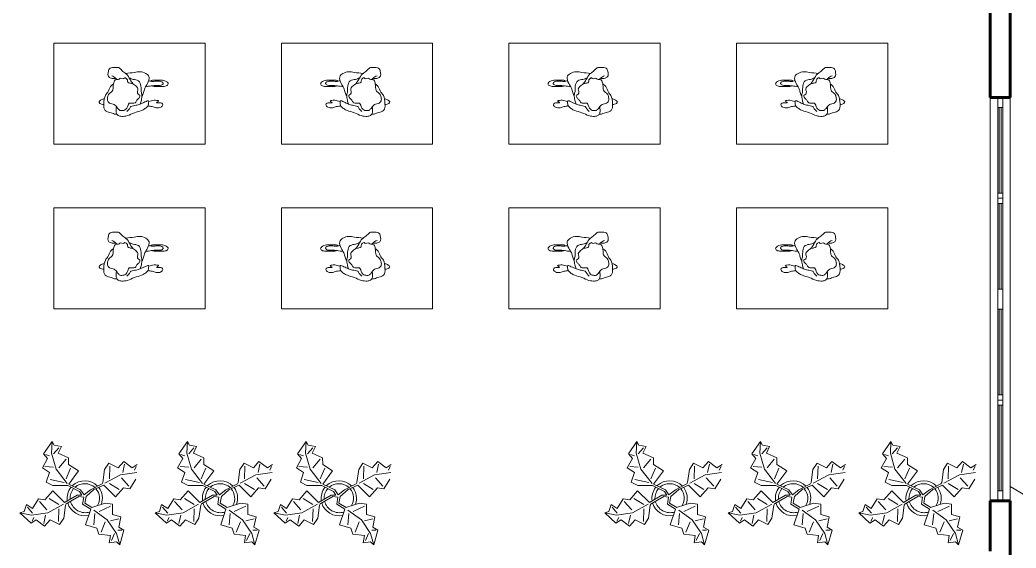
# Model space of a CAD drawing. Header units: millimetres. Extents: x 72 to 2826, y -203 to 794.
# Drawn here: x 1780.25 to 1790.13, y 368.11 to 373.35 of the extents above; entities that cross this region are included whole.
import ezdxf

# ---------------------------------------------------------------- set-up
doc = ezdxf.new("R2010")
doc.units = ezdxf.units.MM
for name, color, linetype, lineweight in [('01_Fina', 250, 'Continuous', 15), ('envolvente', 164, 'Continuous', 60), ('mobiliario', 252, 'Continuous', 9), ('ventanas', 132, 'Continuous', 9)]:
    doc.layers.add(name, color=color, linetype=linetype, lineweight=lineweight)

# ---------------------------------------------------------------- blocks, each defined once
blk = doc.blocks.new('pa37-13')
at = {"layer": 'mobiliario'}
for points, knots in [([(4.9794, 1.707), (4.982, 1.7201), (4.9836, 1.7465), (4.964, 1.7912), (4.9188, 1.7844), (4.873, 1.7723), (4.8725, 1.7144), (4.8692, 1.6817), (4.8941, 1.656), (4.9271, 1.6178), (4.9458, 1.5892), (5.0084, 1.5607), (5.0269, 1.543), (5.0368, 1.5342)], [0, 0, 0, 0, 0.349202, 0.696224, 1.350979, 1.714234, 2.107338, 2.417905, 2.736517, 3.12471, 3.451304, 3.895838, 4.242796, 4.242796, 4.242796, 4.242796]), ([(4.9869, 1.6762), (4.9836, 1.6687), (4.9704, 1.6617), (4.9934, 1.6324), (4.9656, 1.6215), (4.9935, 1.5859), (5.0219, 1.5969), (5.0292, 1.5666), (5.0306, 1.5367), (5.0613, 1.5028), (5.0823, 1.4831), (5.1105, 1.4968), (5.1409, 1.4921), (5.1422, 1.4612), (5.1793, 1.4763), (5.1909, 1.5016), (5.2328, 1.51), (5.2208, 1.5675), (5.2322, 1.5851), (5.2963, 1.5996), (5.3004, 1.6476), (5.3003, 1.6679), (5.2771, 1.6921), (5.2581, 1.7002), (5.2305, 1.7335), (5.2353, 1.7622), (5.2056, 1.7947), (5.1665, 1.7906), (5.1333, 1.7812), (5.1067, 1.7361), (5.0706, 1.7349), (5.0396, 1.7335), (5.0138, 1.7253), (4.9902, 1.7204), (4.9918, 1.6871), (4.9869, 1.6762)], [0, 0, 0, 0, 0.241116, 0.521482, 0.754489, 1.069744, 1.338336, 1.606056, 1.913506, 2.281657, 2.559779, 2.854245, 3.135448, 3.38544, 3.681901, 3.975933, 4.292738, 4.677937, 4.91712, 5.337514, 5.692675, 5.939913, 6.241522, 6.501296, 6.845258, 7.135575, 7.472524, 7.809681, 8.128446, 8.432932, 8.754393, 9.115075, 9.403489, 9.644436, 9.996505, 9.996505, 9.996505, 9.996505]), ([(5.0356, 1.7314), (5.0424, 1.7425), (5.0566, 1.7661), (5.1203, 1.7827), (5.1465, 1.8184), (5.2316, 1.831), (5.3069, 1.8259), (5.3167, 1.767), (5.3237, 1.7446), (5.3363, 1.7206), (5.3357, 1.7047), (5.3345, 1.697)], [0, 0, 0, 0, 0.343103, 0.772029, 1.130082, 1.634366, 2.08811, 2.475676, 2.749531, 3.027115, 3.292544, 3.292544, 3.292544, 3.292544]), ([(5.1823, 1.8221), (5.1846, 1.8326), (5.1926, 1.8505), (5.2086, 1.8807), (5.2328, 1.8678), (5.2405, 1.8412), (5.2388, 1.8282)], [0, 0, 0, 0, 0.311435, 0.603772, 0.845775, 1.191571, 1.191571, 1.191571, 1.191571]), ([(4.9916, 1.6988), (4.9863, 1.7018), (4.9751, 1.7077), (4.9584, 1.7344), (4.9551, 1.7491)], [0, 0, 0, 0, 0.2356658, 0.605131, 0.605131, 0.605131, 0.605131]), ([(5.2575, 1.5575), (5.255, 1.5404), (5.248, 1.5066), (5.2352, 1.4654), (5.2169, 1.4225), (5.1937, 1.3796), (5.2182, 1.3824), (5.2377, 1.3833), (5.2569, 1.389), (5.2823, 1.4202), (5.3021, 1.4543), (5.3193, 1.5263), (5.353, 1.5905), (5.3598, 1.6482), (5.3508, 1.6863), (5.3256, 1.7046), (5.2909, 1.7054), (5.2705, 1.7035), (5.2603, 1.7014)], [0, 0, 0, 0, 0.395239, 0.754812, 1.149773, 1.483414, 1.695274, 1.946837, 2.185797, 2.52426, 2.873711, 3.34345, 3.818963, 4.23353, 4.565589, 4.856651, 5.175628, 5.482747, 5.482747, 5.482747, 5.482747]), ([(5.157, 1.4487), (5.1453, 1.4428), (5.1219, 1.4318), (5.0772, 1.424), (5.0287, 1.3887), (4.9644, 1.3676), (4.9272, 1.4083), (4.9099, 1.4706), (4.9228, 1.5248), (4.9273, 1.5829), (4.9304, 1.612)], [0, 0, 0, 0, 0.344741, 0.707366, 1.044295, 1.487591, 1.883175, 2.300061, 2.714098, 3.229076, 3.229076, 3.229076, 3.229076]), ([(5.2575, 1.5575), (5.2655, 1.5621), (5.2812, 1.5723), (5.2999, 1.5888), (5.3085, 1.5979)], [0, 0, 0, 0, 0.2908614, 0.6267383, 0.6267383, 0.6267383, 0.6267383]), ([(4.9756, 1.5759), (4.9805, 1.5624), (4.9926, 1.5366), (4.9966, 1.4762), (5.0563, 1.4542), (5.1104, 1.4594), (5.1452, 1.4451), (5.1964, 1.4535), (5.2219, 1.4611), (5.2346, 1.4661)], [0, 0, 0, 0, 0.362144, 0.767195, 1.179649, 1.58368, 1.916373, 2.304043, 2.65596, 2.65596, 2.65596, 2.65596]), ([(5.0035, 1.382), (5.0071, 1.3701), (5.013, 1.3462), (5.0062, 1.3003), (5.0079, 1.2752), (5.0136, 1.2517), (5.0294, 1.2294), (5.056, 1.2603), (5.047, 1.3023), (5.0545, 1.3528), (5.0601, 1.393), (5.0642, 1.4132)], [0, 0, 0, 0, 0.335906, 0.706515, 0.983383, 1.256586, 1.498482, 1.794106, 2.152516, 2.546171, 2.97841, 2.97841, 2.97841, 2.97841]), ([(5.208, 1.3816), (5.2061, 1.3722), (5.2028, 1.3515), (5.1931, 1.3337), (5.2009, 1.2668), (5.2156, 1.2992), (5.2265, 1.3074), (5.2203, 1.2764), (5.223, 1.2522), (5.2441, 1.2359), (5.2719, 1.2605), (5.2756, 1.3101), (5.2577, 1.3463), (5.2545, 1.3756), (5.2534, 1.3899)], [0, 0, 0, 0, 0.295114, 0.573125, 0.935293, 1.189867, 1.347418, 1.632911, 1.911769, 2.156627, 2.457103, 2.836962, 3.187197, 3.548107, 3.548107, 3.548107, 3.548107]), ([(5.0093, 1.3574), (5.0059, 1.3567), (4.9967, 1.3544), (4.9986, 1.33), (4.9987, 1.2778), (4.995, 1.2366), (5.0231, 1.1794), (5.0572, 1.1981), (5.061, 1.2414), (5.0596, 1.2865), (5.061, 1.3284), (5.0571, 1.3475), (5.055, 1.3567)], [0, 0, 0, 0, 0.175077, 0.42664, 0.825774, 1.197946, 1.59412, 1.870484, 2.22438, 2.602868, 2.956047, 3.249781, 3.249781, 3.249781, 3.249781])]:
    blk.add_open_spline(points, degree=3, knots=knots, dxfattribs=at)

msp = doc.modelspace()

# ---------------------------------------------------------------- linework, layer by layer
at = {"layer": '01_Fina', "color": 252, "linetype": 'Continuous', "lineweight": 9, "true_color": 0x939598}
msp.add_lwpolyline([(1790.0739, 368.7236), (1790.7763, 368.3098), (1793.6963, 368.3898), (1796.5863, 369.0898), (1801.1561, 371.6167)], dxfattribs=at)
at = {"layer": 'envolvente'}
for p, q in [((1789.8739, 372.5801), (1789.8739, 373.5801)), ((1790.0739, 372.5801), (1790.0739, 373.5801)), ((1789.8739, 372.5801), (1790.0739, 372.5801)), ((1789.8739, 368.0801), (1789.8739, 368.5801)), ((1789.8739, 368.5801), (1790.0739, 368.5801)), ((1790.0739, 367.5801), (1790.0739, 368.5801))]:
    msp.add_line(p, q, dxfattribs=at)
at = {"layer": 'envolvente', "lineweight": 9}
for p, q in [((1789.8739, 368.5801), (1789.8739, 372.5801)), ((1790.0739, 372.5801), (1790.0739, 368.5801))]:
    msp.add_line(p, q, dxfattribs=at)
at = {"layer": 'mobiliario'}
for p, q in [((1780.4818, 369.0456), (1780.5664, 369.1699)), ((1780.5664, 369.1699), (1780.5602, 369.0523)), ((1780.5664, 369.1699), (1780.5861, 369.1308)), ((1780.5798, 369.0458), (1780.6319, 369.1048)), ((1780.5861, 369.1308), (1780.6579, 369.1179)), ((1780.6579, 369.1179), (1780.6255, 369.0525)), ((1781.8239, 369.0456), (1781.9084, 369.1699)), ((1781.9084, 369.1699), (1781.9022, 369.0523)), ((1781.9084, 369.1699), (1781.9281, 369.1308)), ((1781.9218, 369.0458), (1781.9739, 369.1048)), ((1781.9281, 369.1308), (1782, 369.1179)), ((1782, 369.1179), (1781.9675, 369.0525)), ((1783.0025, 369.0456), (1783.0871, 369.1699)), ((1783.0871, 369.1699), (1783.0809, 369.0523)), ((1783.0871, 369.1699), (1783.1068, 369.1308)), ((1783.1005, 369.0458), (1783.1526, 369.1048)), ((1783.1068, 369.1308), (1783.1786, 369.1179)), ((1783.1786, 369.1179), (1783.1462, 369.0525)), ((1786.2847, 369.0456), (1786.3693, 369.1699)), ((1786.3693, 369.1699), (1786.3631, 369.0523)), ((1786.3693, 369.1699), (1786.389, 369.1308)), ((1786.3827, 369.0458), (1786.4348, 369.1048)), ((1786.389, 369.1308), (1786.4608, 369.1179)), ((1786.4608, 369.1179), (1786.4284, 369.0525)), ((1787.5101, 369.0456), (1787.5946, 369.1699)), ((1787.5946, 369.1699), (1787.5884, 369.0523)), ((1787.5946, 369.1699), (1787.6143, 369.1308)), ((1787.608, 369.0458), (1787.6601, 369.1048)), ((1787.6143, 369.1308), (1787.6862, 369.1179)), ((1787.6862, 369.1179), (1787.6537, 369.0525)), ((1788.8054, 369.0456), (1788.89, 369.1699)), ((1788.89, 369.1699), (1788.8838, 369.0523)), ((1788.89, 369.1699), (1788.9097, 369.1308)), ((1788.9034, 369.0458), (1788.9555, 369.1048)), ((1788.9097, 369.1308), (1788.9815, 369.1179)), ((1788.9815, 369.1179), (1788.9491, 369.0525)), ((1780.4692, 368.9084), (1780.5211, 369)), ((1780.5211, 369), (1780.4818, 369.0456)), ((1780.5014, 369.0391), (1780.5407, 369.0262)), ((1780.5602, 369.0523), (1780.6063, 368.8957)), ((1780.6255, 369.0525), (1780.7301, 369.0071)), ((1780.704, 368.994), (1780.6324, 368.9089)), ((1780.7301, 369.0071), (1780.7303, 368.9418)), ((1781.8112, 368.9084), (1781.8632, 369)), ((1781.8632, 369), (1781.8239, 369.0456)), ((1781.8435, 369.0391), (1781.8827, 369.0262)), ((1781.9022, 369.0523), (1781.9484, 368.8957)), ((1781.9675, 369.0525), (1782.0721, 369.0071)), ((1782.046, 368.994), (1781.9744, 368.9089)), ((1782.0721, 369.0071), (1782.0723, 368.9418)), ((1782.9899, 368.9084), (1783.0418, 369)), ((1783.0418, 369), (1783.0025, 369.0456)), ((1783.0221, 369.0391), (1783.0614, 369.0262)), ((1783.0809, 369.0523), (1783.127, 368.8957)), ((1783.1462, 369.0525), (1783.2508, 369.0071)), ((1783.2247, 368.994), (1783.1531, 368.9089)), ((1783.2508, 369.0071), (1783.251, 368.9418)), ((1786.2721, 368.9084), (1786.324, 369)), ((1786.324, 369), (1786.2847, 369.0456)), ((1786.3043, 369.0391), (1786.3436, 369.0262)), ((1786.3631, 369.0523), (1786.4092, 368.8957)), ((1786.4284, 369.0525), (1786.533, 369.0071)), ((1786.5069, 368.994), (1786.4353, 368.9089)), ((1786.533, 369.0071), (1786.5332, 368.9418)), ((1787.4974, 368.9084), (1787.5494, 369)), ((1787.5494, 369), (1787.5101, 369.0456)), ((1787.5297, 369.0391), (1787.5689, 369.0262)), ((1787.5884, 369.0523), (1787.6346, 368.8957)), ((1787.6537, 369.0525), (1787.7583, 369.0071)), ((1787.7322, 368.994), (1787.6607, 368.9089)), ((1787.7583, 369.0071), (1787.7585, 368.9418)), ((1788.7928, 368.9084), (1788.8448, 369)), ((1788.8448, 369), (1788.8054, 369.0456)), ((1788.8251, 369.0391), (1788.8643, 369.0262)), ((1788.8838, 369.0523), (1788.9299, 368.8957)), ((1788.9491, 369.0525), (1789.0537, 369.0071)), ((1789.0276, 368.994), (1788.956, 368.9089)), ((1789.0537, 369.0071), (1789.0539, 368.9418)), ((1780.5411, 368.8629), (1780.4692, 368.9084)), ((1780.4952, 368.9215), (1780.5801, 368.9153)), ((1780.6063, 368.8957), (1780.7168, 368.751)), ((1780.7045, 368.7981), (1780.75, 368.9027)), ((1780.7303, 368.9418), (1780.8284, 368.8768)), ((1781.0874, 368.8921), (1781.0696, 368.7627)), ((1781.0874, 368.8921), (1781.1286, 368.9523)), ((1781.1286, 368.9523), (1781.2212, 368.9066)), ((1781.138, 368.9246), (1781.134, 368.7999)), ((1781.2212, 368.9066), (1781.2763, 368.9715)), ((1781.2857, 368.9438), (1781.2676, 368.8606)), ((1781.2763, 368.9715), (1781.3597, 368.9073)), ((1781.3597, 368.9073), (1781.4104, 368.9399)), ((1781.4012, 368.9213), (1781.3829, 368.8843)), ((1781.8832, 368.8629), (1781.8112, 368.9084)), ((1781.8373, 368.9215), (1781.9222, 368.9153)), ((1781.9484, 368.8957), (1782.0589, 368.751)), ((1782.0466, 368.7981), (1782.092, 368.9027)), ((1782.0723, 368.9418), (1782.1704, 368.8768)), ((1782.4294, 368.8921), (1782.4116, 368.7627)), ((1782.4294, 368.8921), (1782.4707, 368.9523)), ((1782.4707, 368.9523), (1782.5633, 368.9066)), ((1782.4801, 368.9246), (1782.4761, 368.7999)), ((1782.5633, 368.9066), (1782.6183, 368.9715)), ((1782.6277, 368.9438), (1782.6097, 368.8606)), ((1782.6183, 368.9715), (1782.7018, 368.9073)), ((1782.7018, 368.9073), (1782.7524, 368.9399)), ((1782.7433, 368.9213), (1782.725, 368.8843)), ((1783.0618, 368.8629), (1782.9899, 368.9084)), ((1783.0159, 368.9215), (1783.1008, 368.9153)), ((1783.127, 368.8957), (1783.2375, 368.751)), ((1783.2252, 368.7981), (1783.2707, 368.9027)), ((1783.251, 368.9418), (1783.3491, 368.8768)), ((1783.6081, 368.8921), (1783.5903, 368.7627)), ((1783.6081, 368.8921), (1783.6493, 368.9523)), ((1783.6493, 368.9523), (1783.7419, 368.9066)), ((1783.6587, 368.9246), (1783.6547, 368.7999)), ((1783.7419, 368.9066), (1783.797, 368.9715)), ((1783.8064, 368.9438), (1783.7883, 368.8606)), ((1783.797, 368.9715), (1783.8804, 368.9073)), ((1783.8804, 368.9073), (1783.9311, 368.9399)), ((1783.9219, 368.9213), (1783.9036, 368.8843)), ((1786.344, 368.8629), (1786.2721, 368.9084)), ((1786.2981, 368.9215), (1786.383, 368.9153)), ((1786.4092, 368.8957), (1786.5197, 368.751)), ((1786.5074, 368.7981), (1786.5529, 368.9027)), ((1786.5332, 368.9418), (1786.6313, 368.8768)), ((1786.8903, 368.8921), (1786.8725, 368.7627)), ((1786.8903, 368.8921), (1786.9315, 368.9523)), ((1786.9315, 368.9523), (1787.0241, 368.9066)), ((1786.9409, 368.9246), (1786.9369, 368.7999)), ((1787.0241, 368.9066), (1787.0792, 368.9715)), ((1787.0886, 368.9438), (1787.0705, 368.8606)), ((1787.0792, 368.9715), (1787.1626, 368.9073)), ((1787.1626, 368.9073), (1787.2133, 368.9399)), ((1787.2041, 368.9213), (1787.1858, 368.8843)), ((1787.5694, 368.8629), (1787.4974, 368.9084)), ((1787.5235, 368.9215), (1787.6084, 368.9153)), ((1787.6346, 368.8957), (1787.7451, 368.751)), ((1787.7328, 368.7981), (1787.7782, 368.9027)), ((1787.7585, 368.9418), (1787.8566, 368.8768)), ((1788.1156, 368.8921), (1788.0978, 368.7627)), ((1788.1156, 368.8921), (1788.1569, 368.9523)), ((1788.1569, 368.9523), (1788.2495, 368.9066)), ((1788.1663, 368.9246), (1788.1623, 368.7999)), ((1788.2495, 368.9066), (1788.3045, 368.9715)), ((1788.3139, 368.9438), (1788.2959, 368.8606)), ((1788.3045, 368.9715), (1788.388, 368.9073)), ((1788.388, 368.9073), (1788.4386, 368.9399)), ((1788.4295, 368.9213), (1788.4112, 368.8843)), ((1788.8647, 368.8629), (1788.7928, 368.9084)), ((1788.8189, 368.9215), (1788.9038, 368.9153)), ((1788.9299, 368.8957), (1789.0404, 368.751)), ((1789.0281, 368.7981), (1789.0736, 368.9027)), ((1789.0539, 368.9418), (1789.152, 368.8768)), ((1789.411, 368.8921), (1789.3932, 368.7627)), ((1789.411, 368.8921), (1789.4522, 368.9523)), ((1789.4522, 368.9523), (1789.5448, 368.9066)), ((1789.4616, 368.9246), (1789.4576, 368.7999)), ((1789.5448, 368.9066), (1789.5999, 368.9715)), ((1789.6093, 368.9438), (1789.5912, 368.8606)), ((1789.5999, 368.9715), (1789.6833, 368.9073)), ((1789.6833, 368.9073), (1789.734, 368.9399)), ((1789.7248, 368.9213), (1789.7065, 368.8843)), ((1780.5087, 368.7649), (1780.5411, 368.8629)), ((1780.8284, 368.8768), (1780.7308, 368.7459)), ((1781.2446, 368.8374), (1781.0909, 368.7546)), ((1781.4061, 368.8613), (1781.2446, 368.8374)), ((1781.3283, 368.727), (1781.254, 368.8098)), ((1781.3972, 368.7967), (1781.3377, 368.6994)), ((1781.8508, 368.7649), (1781.8832, 368.8629)), ((1782.1704, 368.8768), (1782.0728, 368.7459)), ((1782.5867, 368.8374), (1782.4329, 368.7546)), ((1782.7482, 368.8613), (1782.5867, 368.8374)), ((1782.6704, 368.727), (1782.5961, 368.8098)), ((1782.7393, 368.7967), (1782.6797, 368.6994)), ((1783.0294, 368.7649), (1783.0618, 368.8629)), ((1783.3491, 368.8768), (1783.2515, 368.7459)), ((1783.7654, 368.8374), (1783.6116, 368.7546)), ((1783.9268, 368.8613), (1783.7654, 368.8374)), ((1783.849, 368.727), (1783.7747, 368.8098)), ((1783.9179, 368.7967), (1783.8584, 368.6994)), ((1786.3116, 368.7649), (1786.344, 368.8629)), ((1786.6313, 368.8768), (1786.5337, 368.7459)), ((1787.0476, 368.8374), (1786.8938, 368.7546)), ((1787.209, 368.8613), (1787.0476, 368.8374)), ((1787.1312, 368.727), (1787.0569, 368.8098)), ((1787.2001, 368.7967), (1787.1406, 368.6994)), ((1787.537, 368.7649), (1787.5694, 368.8629)), ((1787.8566, 368.8768), (1787.759, 368.7459)), ((1788.2729, 368.8374), (1788.1191, 368.7546)), ((1788.4344, 368.8613), (1788.2729, 368.8374)), ((1788.3566, 368.727), (1788.2823, 368.8098)), ((1788.4255, 368.7967), (1788.3659, 368.6994)), ((1788.8323, 368.7649), (1788.8647, 368.8629)), ((1789.152, 368.8768), (1789.0544, 368.7459)), ((1789.5683, 368.8374), (1789.4145, 368.7546)), ((1789.7297, 368.8613), (1789.5683, 368.8374)), ((1789.6519, 368.727), (1789.5776, 368.8098)), ((1789.7208, 368.7967), (1789.6613, 368.6994)), ((1780.5741, 368.7324), (1780.5087, 368.7649)), ((1780.686, 368.7632), (1780.5464, 368.7916)), ((1780.5741, 368.7324), (1780.7207, 368.7325)), ((1780.8388, 368.6734), (1780.7207, 368.7325)), ((1780.8494, 368.6892), (1780.7308, 368.7459)), ((1781.0625, 368.7475), (1780.9474, 368.6897)), ((1780.9816, 368.6924), (1781.0789, 368.735)), ((1781.0696, 368.7627), (1781.0625, 368.7475)), ((1781.195, 368.6202), (1781.0789, 368.735)), ((1781.1343, 368.7538), (1781.2315, 368.6942)), ((1781.273, 368.7083), (1781.195, 368.6202)), ((1781.3377, 368.6994), (1781.273, 368.7083)), ((1781.9162, 368.7324), (1781.8508, 368.7649)), ((1782.028, 368.7632), (1781.8885, 368.7916)), ((1781.9162, 368.7324), (1782.0627, 368.7325)), ((1782.1809, 368.6734), (1782.0627, 368.7325)), ((1782.1915, 368.6892), (1782.0728, 368.7459)), ((1782.4046, 368.7475), (1782.2895, 368.6897)), ((1782.3236, 368.6924), (1782.421, 368.735)), ((1782.4116, 368.7627), (1782.4046, 368.7475)), ((1782.537, 368.6202), (1782.421, 368.735)), ((1782.4763, 368.7538), (1782.5736, 368.6942)), ((1782.615, 368.7083), (1782.537, 368.6202)), ((1782.6797, 368.6994), (1782.615, 368.7083)), ((1783.0948, 368.7324), (1783.0294, 368.7649)), ((1783.2067, 368.7632), (1783.0671, 368.7916)), ((1783.0948, 368.7324), (1783.2414, 368.7325)), ((1783.3595, 368.6734), (1783.2414, 368.7325)), ((1783.3701, 368.6892), (1783.2515, 368.7459)), ((1783.5832, 368.7475), (1783.4681, 368.6897)), ((1783.5023, 368.6924), (1783.5996, 368.735)), ((1783.5903, 368.7627), (1783.5832, 368.7475)), ((1783.7157, 368.6202), (1783.5996, 368.735)), ((1783.655, 368.7538), (1783.7522, 368.6942)), ((1783.7937, 368.7083), (1783.7157, 368.6202)), ((1783.8584, 368.6994), (1783.7937, 368.7083)), ((1786.377, 368.7324), (1786.3116, 368.7649)), ((1786.4889, 368.7632), (1786.3493, 368.7916)), ((1786.377, 368.7324), (1786.5236, 368.7325)), ((1786.6417, 368.6734), (1786.5236, 368.7325)), ((1786.6523, 368.6892), (1786.5337, 368.7459)), ((1786.8654, 368.7475), (1786.7503, 368.6897)), ((1786.7845, 368.6924), (1786.8818, 368.735)), ((1786.8725, 368.7627), (1786.8654, 368.7475)), ((1786.9979, 368.6202), (1786.8818, 368.735)), ((1786.9372, 368.7538), (1787.0344, 368.6942)), ((1787.0759, 368.7083), (1786.9979, 368.6202)), ((1787.1406, 368.6994), (1787.0759, 368.7083)), ((1787.6024, 368.7324), (1787.537, 368.7649)), ((1787.7142, 368.7632), (1787.5747, 368.7916)), ((1787.6024, 368.7324), (1787.7489, 368.7325)), ((1787.8671, 368.6734), (1787.7489, 368.7325)), ((1787.8777, 368.6892), (1787.759, 368.7459)), ((1788.0908, 368.7475), (1787.9757, 368.6897)), ((1788.0098, 368.6924), (1788.1072, 368.735)), ((1788.0978, 368.7627), (1788.0908, 368.7475)), ((1788.2232, 368.6202), (1788.1072, 368.735)), ((1788.1625, 368.7538), (1788.2598, 368.6942)), ((1788.3013, 368.7083), (1788.2232, 368.6202)), ((1788.3659, 368.6994), (1788.3013, 368.7083)), ((1788.8977, 368.7324), (1788.8323, 368.7649)), ((1789.0096, 368.7632), (1788.87, 368.7916)), ((1788.8977, 368.7324), (1789.0443, 368.7325)), ((1789.1624, 368.6734), (1789.0443, 368.7325)), ((1789.173, 368.6892), (1789.0544, 368.7459)), ((1789.3861, 368.7475), (1789.271, 368.6897)), ((1789.3052, 368.6924), (1789.4025, 368.735)), ((1789.3932, 368.7627), (1789.3861, 368.7475)), ((1789.5186, 368.6202), (1789.4025, 368.735)), ((1789.4579, 368.7538), (1789.5551, 368.6942)), ((1789.5966, 368.7083), (1789.5186, 368.6202)), ((1789.6613, 368.6994), (1789.5966, 368.7083)), ((1780.3712, 368.5027), (1780.4308, 368.6)), ((1780.4308, 368.6), (1780.4955, 368.5911)), ((1780.4955, 368.5911), (1780.5735, 368.6792)), ((1780.6342, 368.5456), (1780.5369, 368.6051)), ((1780.5735, 368.6792), (1780.6895, 368.5643)), ((1780.6895, 368.5643), (1780.8144, 368.6373)), ((1780.8318, 368.6236), (1780.706, 368.5518)), ((1780.8144, 368.6373), (1780.8615, 368.6378)), ((1780.8793, 368.6159), (1780.8318, 368.6236)), ((1780.8615, 368.6378), (1780.8388, 368.6734)), ((1780.8836, 368.6386), (1780.8494, 368.6892)), ((1780.8691, 368.5471), (1780.8793, 368.6159)), ((1780.9474, 368.6897), (1780.8836, 368.6386)), ((1780.8908, 368.556), (1780.9038, 368.6239)), ((1780.9816, 368.6924), (1780.9038, 368.6239)), ((1781.7133, 368.5027), (1781.7728, 368.6)), ((1781.7728, 368.6), (1781.8375, 368.5911)), ((1781.8375, 368.5911), (1781.9156, 368.6792)), ((1781.9763, 368.5456), (1781.879, 368.6051)), ((1781.9156, 368.6792), (1782.0316, 368.5643)), ((1782.0316, 368.5643), (1782.1565, 368.6373)), ((1782.1738, 368.6236), (1782.048, 368.5518)), ((1782.1565, 368.6373), (1782.2035, 368.6378)), ((1782.2213, 368.6159), (1782.1738, 368.6236)), ((1782.2035, 368.6378), (1782.1809, 368.6734)), ((1782.2257, 368.6386), (1782.1915, 368.6892)), ((1782.2111, 368.5471), (1782.2213, 368.6159)), ((1782.2895, 368.6897), (1782.2257, 368.6386)), ((1782.2328, 368.556), (1782.2459, 368.6239)), ((1782.3236, 368.6924), (1782.2459, 368.6239)), ((1782.8919, 368.5027), (1782.9515, 368.6)), ((1782.9515, 368.6), (1783.0162, 368.5911)), ((1783.0162, 368.5911), (1783.0942, 368.6792)), ((1783.1549, 368.5456), (1783.0577, 368.6051)), ((1783.0942, 368.6792), (1783.2102, 368.5643)), ((1783.2102, 368.5643), (1783.3351, 368.6373)), ((1783.3525, 368.6236), (1783.2267, 368.5518)), ((1783.3351, 368.6373), (1783.3822, 368.6378)), ((1783.4, 368.6159), (1783.3525, 368.6236)), ((1783.3822, 368.6378), (1783.3595, 368.6734)), ((1783.4043, 368.6386), (1783.3701, 368.6892)), ((1783.3898, 368.5471), (1783.4, 368.6159)), ((1783.4681, 368.6897), (1783.4043, 368.6386)), ((1783.4115, 368.556), (1783.4245, 368.6239)), ((1783.5023, 368.6924), (1783.4245, 368.6239)), ((1786.1741, 368.5027), (1786.2337, 368.6)), ((1786.2337, 368.6), (1786.2984, 368.5911)), ((1786.2984, 368.5911), (1786.3764, 368.6792)), ((1786.4371, 368.5456), (1786.3398, 368.6051)), ((1786.3764, 368.6792), (1786.4924, 368.5643)), ((1786.4924, 368.5643), (1786.6173, 368.6373)), ((1786.6347, 368.6236), (1786.5089, 368.5518)), ((1786.6173, 368.6373), (1786.6644, 368.6378)), ((1786.6822, 368.6159), (1786.6347, 368.6236)), ((1786.6644, 368.6378), (1786.6417, 368.6734)), ((1786.6865, 368.6386), (1786.6523, 368.6892)), ((1786.672, 368.5471), (1786.6822, 368.6159)), ((1786.7503, 368.6897), (1786.6865, 368.6386)), ((1786.6937, 368.556), (1786.7067, 368.6239)), ((1786.7845, 368.6924), (1786.7067, 368.6239)), ((1787.3995, 368.5027), (1787.459, 368.6)), ((1787.459, 368.6), (1787.5237, 368.5911)), ((1787.5237, 368.5911), (1787.6018, 368.6792)), ((1787.6625, 368.5456), (1787.5652, 368.6051)), ((1787.6018, 368.6792), (1787.7178, 368.5643)), ((1787.7178, 368.5643), (1787.8427, 368.6373)), ((1787.86, 368.6236), (1787.7342, 368.5518)), ((1787.8427, 368.6373), (1787.8898, 368.6378)), ((1787.9075, 368.6159), (1787.86, 368.6236)), ((1787.8898, 368.6378), (1787.8671, 368.6734)), ((1787.9119, 368.6386), (1787.8777, 368.6892)), ((1787.8973, 368.5471), (1787.9075, 368.6159)), ((1787.9757, 368.6897), (1787.9119, 368.6386)), ((1787.919, 368.556), (1787.9321, 368.6239)), ((1788.0098, 368.6924), (1787.9321, 368.6239)), ((1788.6948, 368.5027), (1788.7544, 368.6)), ((1788.7544, 368.6), (1788.8191, 368.5911)), ((1788.8191, 368.5911), (1788.8971, 368.6792)), ((1788.9578, 368.5456), (1788.8606, 368.6051)), ((1788.8971, 368.6792), (1789.0131, 368.5643)), ((1789.0131, 368.5643), (1789.138, 368.6373)), ((1789.1554, 368.6236), (1789.0296, 368.5518)), ((1789.138, 368.6373), (1789.1851, 368.6378)), ((1789.2029, 368.6159), (1789.1554, 368.6236)), ((1789.1851, 368.6378), (1789.1624, 368.6734)), ((1789.2072, 368.6386), (1789.173, 368.6892)), ((1789.1927, 368.5471), (1789.2029, 368.6159)), ((1789.271, 368.6897), (1789.2072, 368.6386)), ((1789.2144, 368.556), (1789.2274, 368.6239)), ((1789.3052, 368.6924), (1789.2274, 368.6239)), ((1780.2883, 368.4746), (1780.311, 368.544)), ((1780.311, 368.544), (1780.3712, 368.5027)), ((1780.3715, 368.4565), (1780.3204, 368.5163)), ((1780.4401, 368.5723), (1780.5144, 368.4896)), ((1780.5238, 368.4619), (1780.6779, 368.5461)), ((1780.6305, 368.3747), (1780.6344, 368.4994)), ((1780.6811, 368.4073), (1780.6989, 368.5367)), ((1780.706, 368.5518), (1780.6989, 368.5367)), ((1780.9492, 368.4964), (1780.8691, 368.5471)), ((1780.8908, 368.556), (1780.8908, 368.556)), ((1780.9617, 368.5128), (1780.8908, 368.556)), ((1780.8969, 368.3418), (1780.9492, 368.4964)), ((1780.97, 368.517), (1780.9617, 368.5128)), ((1781.0941, 368.5577), (1780.97, 368.517)), ((1781.1455, 368.5264), (1781.0317, 368.4754)), ((1781.0941, 368.5577), (1781.1663, 368.547)), ((1781.1663, 368.547), (1781.1658, 368.4437)), ((1781.6303, 368.4746), (1781.653, 368.544)), ((1781.653, 368.544), (1781.7133, 368.5027)), ((1781.7135, 368.4565), (1781.6624, 368.5163)), ((1781.7822, 368.5723), (1781.8565, 368.4896)), ((1781.8659, 368.4619), (1782.02, 368.5461)), ((1781.9725, 368.3747), (1781.9765, 368.4994)), ((1782.0231, 368.4073), (1782.0409, 368.5367)), ((1782.048, 368.5518), (1782.0409, 368.5367)), ((1782.2913, 368.4964), (1782.2111, 368.5471)), ((1782.2328, 368.556), (1782.2328, 368.556)), ((1782.3038, 368.5128), (1782.2328, 368.556)), ((1782.2389, 368.3418), (1782.2913, 368.4964)), ((1782.312, 368.517), (1782.3038, 368.5128)), ((1782.4361, 368.5577), (1782.312, 368.517)), ((1782.4876, 368.5264), (1782.3738, 368.4754)), ((1782.4361, 368.5577), (1782.5083, 368.547)), ((1782.5083, 368.547), (1782.5078, 368.4437)), ((1782.809, 368.4746), (1782.8317, 368.544)), ((1782.8317, 368.544), (1782.8919, 368.5027)), ((1782.8922, 368.4565), (1782.8411, 368.5163)), ((1782.9609, 368.5723), (1783.0351, 368.4896)), ((1783.0445, 368.4619), (1783.1986, 368.5461)), ((1783.1512, 368.3747), (1783.1551, 368.4994)), ((1783.2018, 368.4073), (1783.2196, 368.5367)), ((1783.2267, 368.5518), (1783.2196, 368.5367)), ((1783.4699, 368.4964), (1783.3898, 368.5471)), ((1783.4115, 368.556), (1783.4115, 368.556)), ((1783.4824, 368.5128), (1783.4115, 368.556)), ((1783.4176, 368.3418), (1783.4699, 368.4964)), ((1783.4907, 368.517), (1783.4824, 368.5128)), ((1783.6148, 368.5577), (1783.4907, 368.517)), ((1783.6662, 368.5264), (1783.5524, 368.4754)), ((1783.6148, 368.5577), (1783.687, 368.547)), ((1783.687, 368.547), (1783.6865, 368.4437)), ((1786.0912, 368.4746), (1786.1139, 368.544)), ((1786.1139, 368.544), (1786.1741, 368.5027)), ((1786.1744, 368.4565), (1786.1233, 368.5163)), ((1786.2431, 368.5723), (1786.3173, 368.4896)), ((1786.3267, 368.4619), (1786.4808, 368.5461)), ((1786.4334, 368.3747), (1786.4373, 368.4994)), ((1786.484, 368.4073), (1786.5018, 368.5367)), ((1786.5089, 368.5518), (1786.5018, 368.5367)), ((1786.7521, 368.4964), (1786.672, 368.5471)), ((1786.6937, 368.556), (1786.6937, 368.556)), ((1786.7646, 368.5128), (1786.6937, 368.556)), ((1786.6998, 368.3418), (1786.7521, 368.4964)), ((1786.7729, 368.517), (1786.7646, 368.5128)), ((1786.897, 368.5577), (1786.7729, 368.517)), ((1786.9484, 368.5264), (1786.8346, 368.4754)), ((1786.897, 368.5577), (1786.9692, 368.547)), ((1786.9692, 368.547), (1786.9687, 368.4437)), ((1787.3165, 368.4746), (1787.3393, 368.544)), ((1787.3393, 368.544), (1787.3995, 368.5027)), ((1787.3997, 368.4565), (1787.3486, 368.5163)), ((1787.4684, 368.5723), (1787.5427, 368.4896)), ((1787.5521, 368.4619), (1787.7062, 368.5461)), ((1787.6587, 368.3747), (1787.6627, 368.4994)), ((1787.7093, 368.4073), (1787.7271, 368.5367)), ((1787.7342, 368.5518), (1787.7271, 368.5367)), ((1787.9775, 368.4964), (1787.8973, 368.5471)), ((1787.919, 368.556), (1787.919, 368.556)), ((1787.99, 368.5128), (1787.919, 368.556)), ((1787.9251, 368.3418), (1787.9775, 368.4964)), ((1787.9982, 368.517), (1787.99, 368.5128)), ((1788.1223, 368.5577), (1787.9982, 368.517)), ((1788.1738, 368.5264), (1788.06, 368.4754)), ((1788.1223, 368.5577), (1788.1945, 368.547)), ((1788.1945, 368.547), (1788.194, 368.4437)), ((1788.6119, 368.4746), (1788.6346, 368.544)), ((1788.6346, 368.544), (1788.6948, 368.5027)), ((1788.6951, 368.4565), (1788.644, 368.5163)), ((1788.7638, 368.5723), (1788.8381, 368.4896)), ((1788.8474, 368.4619), (1789.0015, 368.5461)), ((1788.9541, 368.3747), (1788.958, 368.4994)), ((1789.0047, 368.4073), (1789.0225, 368.5367)), ((1789.0296, 368.5518), (1789.0225, 368.5367)), ((1789.2728, 368.4964), (1789.1927, 368.5471)), ((1789.2144, 368.556), (1789.2144, 368.556)), ((1789.2853, 368.5128), (1789.2144, 368.556)), ((1789.2205, 368.3418), (1789.2728, 368.4964)), ((1789.2936, 368.517), (1789.2853, 368.5128)), ((1789.4177, 368.5577), (1789.2936, 368.517)), ((1789.4691, 368.5264), (1789.3553, 368.4754)), ((1789.4177, 368.5577), (1789.4899, 368.547)), ((1789.4899, 368.547), (1789.4894, 368.4437)), ((1780.2468, 368.4605), (1780.2883, 368.4746)), ((1780.2468, 368.4605), (1780.3623, 368.438)), ((1780.3581, 368.3595), (1780.2468, 368.4605)), ((1780.3623, 368.438), (1780.5238, 368.4619)), ((1780.3673, 368.378), (1780.3855, 368.415)), ((1780.4828, 368.3555), (1780.5008, 368.4387)), ((1780.6811, 368.4073), (1780.6398, 368.3471)), ((1780.9903, 368.4549), (1780.9795, 368.3414)), ((1781.1139, 368.3924), (1780.9814, 368.4893)), ((1781.2275, 368.4022), (1781.1448, 368.3819)), ((1781.1658, 368.4437), (1781.2483, 368.4227)), ((1781.2483, 368.4227), (1781.2271, 368.3196)), ((1781.5888, 368.4605), (1781.6303, 368.4746)), ((1781.5888, 368.4605), (1781.7044, 368.438)), ((1781.7002, 368.3595), (1781.5888, 368.4605)), ((1781.7044, 368.438), (1781.8659, 368.4619)), ((1781.7093, 368.378), (1781.7276, 368.415)), ((1781.8248, 368.3555), (1781.8429, 368.4387)), ((1782.0231, 368.4073), (1781.9819, 368.3471)), ((1782.3324, 368.4549), (1782.3215, 368.3414)), ((1782.456, 368.3924), (1782.3234, 368.4893)), ((1782.5696, 368.4022), (1782.4869, 368.3819)), ((1782.5078, 368.4437), (1782.5903, 368.4227)), ((1782.5903, 368.4227), (1782.5692, 368.3196)), ((1782.7675, 368.4605), (1782.809, 368.4746)), ((1782.7675, 368.4605), (1782.883, 368.438)), ((1782.8788, 368.3595), (1782.7675, 368.4605)), ((1782.883, 368.438), (1783.0445, 368.4619)), ((1782.888, 368.378), (1782.9062, 368.415)), ((1783.0035, 368.3555), (1783.0216, 368.4387)), ((1783.2018, 368.4073), (1783.1605, 368.3471)), ((1783.511, 368.4549), (1783.5002, 368.3414)), ((1783.6346, 368.3924), (1783.5021, 368.4893)), ((1783.7482, 368.4022), (1783.6655, 368.3819)), ((1783.6865, 368.4437), (1783.769, 368.4227)), ((1783.769, 368.4227), (1783.7478, 368.3196)), ((1786.0497, 368.4605), (1786.0912, 368.4746)), ((1786.0497, 368.4605), (1786.1652, 368.438)), ((1786.161, 368.3595), (1786.0497, 368.4605)), ((1786.1652, 368.438), (1786.3267, 368.4619)), ((1786.1702, 368.378), (1786.1884, 368.415)), ((1786.2857, 368.3555), (1786.3038, 368.4387)), ((1786.484, 368.4073), (1786.4427, 368.3471)), ((1786.7932, 368.4549), (1786.7824, 368.3414)), ((1786.9168, 368.3924), (1786.7843, 368.4893)), ((1787.0304, 368.4022), (1786.9477, 368.3819)), ((1786.9687, 368.4437), (1787.0512, 368.4227)), ((1787.0512, 368.4227), (1787.03, 368.3196)), ((1787.275, 368.4605), (1787.3165, 368.4746)), ((1787.275, 368.4605), (1787.3906, 368.438)), ((1787.3864, 368.3595), (1787.275, 368.4605)), ((1787.3906, 368.438), (1787.5521, 368.4619)), ((1787.3955, 368.378), (1787.4138, 368.415)), ((1787.511, 368.3555), (1787.5291, 368.4387)), ((1787.7093, 368.4073), (1787.6681, 368.3471)), ((1788.0186, 368.4549), (1788.0077, 368.3414)), ((1788.1422, 368.3924), (1788.0096, 368.4893)), ((1788.2558, 368.4022), (1788.1731, 368.3819)), ((1788.194, 368.4437), (1788.2765, 368.4227)), ((1788.2765, 368.4227), (1788.2554, 368.3196)), ((1788.5704, 368.4605), (1788.6119, 368.4746)), ((1788.5704, 368.4605), (1788.6859, 368.438)), ((1788.6817, 368.3595), (1788.5704, 368.4605)), ((1788.6859, 368.438), (1788.8474, 368.4619)), ((1788.6909, 368.378), (1788.7091, 368.415)), ((1788.8064, 368.3555), (1788.8245, 368.4387)), ((1789.0047, 368.4073), (1788.9634, 368.3471)), ((1789.3139, 368.4549), (1789.3031, 368.3414)), ((1789.4375, 368.3924), (1789.305, 368.4893)), ((1789.5511, 368.4022), (1789.4684, 368.3819)), ((1789.4894, 368.4437), (1789.5719, 368.4227)), ((1789.5719, 368.4227), (1789.5507, 368.3196)), ((1780.4087, 368.3921), (1780.3581, 368.3595)), ((1780.4922, 368.3279), (1780.4087, 368.3921)), ((1780.5473, 368.3928), (1780.4922, 368.3279)), ((1780.6398, 368.3471), (1780.5473, 368.3928)), ((1781.0103, 368.3103), (1780.8969, 368.3418)), ((1781.0306, 368.2482), (1781.0103, 368.3103)), ((1781.0514, 368.2688), (1781.0932, 368.3718)), ((1781.2062, 368.2577), (1781.1139, 368.3924)), ((1781.2271, 368.3196), (1781.2786, 368.2883)), ((1781.7508, 368.3921), (1781.7002, 368.3595)), ((1781.8342, 368.3279), (1781.7508, 368.3921)), ((1781.8893, 368.3928), (1781.8342, 368.3279)), ((1781.9819, 368.3471), (1781.8893, 368.3928)), ((1782.3523, 368.3103), (1782.2389, 368.3418)), ((1782.3727, 368.2482), (1782.3523, 368.3103)), ((1782.3934, 368.2688), (1782.4352, 368.3718)), ((1782.5482, 368.2577), (1782.456, 368.3924)), ((1782.5692, 368.3196), (1782.6206, 368.2883)), ((1782.9294, 368.3921), (1782.8788, 368.3595)), ((1783.0129, 368.3279), (1782.9294, 368.3921)), ((1783.068, 368.3928), (1783.0129, 368.3279)), ((1783.1605, 368.3471), (1783.068, 368.3928)), ((1783.531, 368.3103), (1783.4176, 368.3418)), ((1783.5513, 368.2482), (1783.531, 368.3103)), ((1783.5721, 368.2688), (1783.6139, 368.3718)), ((1783.7269, 368.2577), (1783.6346, 368.3924)), ((1783.7478, 368.3196), (1783.7993, 368.2883)), ((1786.2116, 368.3921), (1786.161, 368.3595)), ((1786.2951, 368.3279), (1786.2116, 368.3921)), ((1786.3502, 368.3928), (1786.2951, 368.3279)), ((1786.4427, 368.3471), (1786.3502, 368.3928)), ((1786.8132, 368.3103), (1786.6998, 368.3418)), ((1786.8335, 368.2482), (1786.8132, 368.3103)), ((1786.8543, 368.2688), (1786.8961, 368.3718)), ((1787.0091, 368.2577), (1786.9168, 368.3924)), ((1787.03, 368.3196), (1787.0815, 368.2883)), ((1787.437, 368.3921), (1787.3864, 368.3595)), ((1787.5204, 368.3279), (1787.437, 368.3921)), ((1787.5755, 368.3928), (1787.5204, 368.3279)), ((1787.6681, 368.3471), (1787.5755, 368.3928)), ((1788.0385, 368.3103), (1787.9251, 368.3418)), ((1788.0589, 368.2482), (1788.0385, 368.3103)), ((1788.0796, 368.2688), (1788.1214, 368.3718)), ((1788.2344, 368.2577), (1788.1422, 368.3924)), ((1788.2554, 368.3196), (1788.3069, 368.2883)), ((1788.7323, 368.3921), (1788.6817, 368.3595)), ((1788.8158, 368.3279), (1788.7323, 368.3921)), ((1788.8709, 368.3928), (1788.8158, 368.3279)), ((1788.9634, 368.3471), (1788.8709, 368.3928)), ((1789.3339, 368.3103), (1789.2205, 368.3418)), ((1789.3542, 368.2482), (1789.3339, 368.3103)), ((1789.375, 368.2688), (1789.4168, 368.3718)), ((1789.5298, 368.2577), (1789.4375, 368.3924)), ((1789.5507, 368.3196), (1789.6022, 368.2883)), ((1781.1441, 368.2374), (1781.0306, 368.2482)), ((1781.1335, 368.1651), (1781.1441, 368.2374)), ((1781.1855, 368.2578), (1781.1542, 368.1857)), ((1781.2366, 368.144), (1781.2062, 368.2577)), ((1781.258, 368.2884), (1781.2167, 368.2886)), ((1781.2786, 368.2883), (1781.2366, 368.144)), ((1782.4862, 368.2374), (1782.3727, 368.2482)), ((1782.4755, 368.1651), (1782.4862, 368.2374)), ((1782.5276, 368.2578), (1782.4963, 368.1857)), ((1782.5787, 368.144), (1782.5482, 368.2577)), ((1782.6, 368.2884), (1782.5587, 368.2886)), ((1782.6206, 368.2883), (1782.5787, 368.144)), ((1783.6648, 368.2374), (1783.5513, 368.2482)), ((1783.6542, 368.1651), (1783.6648, 368.2374)), ((1783.7062, 368.2578), (1783.6749, 368.1857)), ((1783.7573, 368.144), (1783.7269, 368.2577)), ((1783.7787, 368.2884), (1783.7374, 368.2886)), ((1783.7993, 368.2883), (1783.7573, 368.144)), ((1786.947, 368.2374), (1786.8335, 368.2482)), ((1786.9364, 368.1651), (1786.947, 368.2374)), ((1786.9884, 368.2578), (1786.9571, 368.1857)), ((1787.0395, 368.144), (1787.0091, 368.2577)), ((1787.0609, 368.2884), (1787.0196, 368.2886)), ((1787.0815, 368.2883), (1787.0395, 368.144)), ((1788.1724, 368.2374), (1788.0589, 368.2482)), ((1788.1617, 368.1651), (1788.1724, 368.2374)), ((1788.2138, 368.2578), (1788.1825, 368.1857)), ((1788.2649, 368.144), (1788.2344, 368.2577)), ((1788.2862, 368.2884), (1788.2449, 368.2886)), ((1788.3069, 368.2883), (1788.2649, 368.144)), ((1789.4677, 368.2374), (1789.3542, 368.2482)), ((1789.4571, 368.1651), (1789.4677, 368.2374)), ((1789.5091, 368.2578), (1789.4778, 368.1857)), ((1789.5602, 368.144), (1789.5298, 368.2577)), ((1789.5816, 368.2884), (1789.5403, 368.2886)), ((1789.6022, 368.2883), (1789.5602, 368.144)), ((1781.2058, 368.1751), (1781.1335, 368.1651)), ((1781.2366, 368.144), (1781.2058, 368.1751)), ((1782.5478, 368.1751), (1782.4755, 368.1651)), ((1782.5787, 368.144), (1782.5478, 368.1751)), ((1783.7265, 368.1751), (1783.6542, 368.1651)), ((1783.7573, 368.144), (1783.7265, 368.1751)), ((1787.0087, 368.1751), (1786.9364, 368.1651)), ((1787.0395, 368.144), (1787.0087, 368.1751)), ((1788.234, 368.1751), (1788.1617, 368.1651)), ((1788.2649, 368.144), (1788.234, 368.1751)), ((1789.5294, 368.1751), (1789.4571, 368.1651)), ((1789.5602, 368.144), (1789.5294, 368.1751))]:
    msp.add_line(p, q, dxfattribs=at)
for points in [[(1780.5846, 373.1177), (1782.0846, 373.1177), (1782.0846, 372.1177), (1780.5846, 372.1177)], [(1782.8422, 373.1177), (1784.3422, 373.1177), (1784.3422, 372.1177), (1782.8422, 372.1177)], [(1785.0997, 373.1177), (1786.5997, 373.1177), (1786.5997, 372.1177), (1785.0997, 372.1177)], [(1787.3572, 373.1177), (1788.8572, 373.1177), (1788.8572, 372.1177), (1787.3572, 372.1177)], [(1780.5846, 371.4846), (1782.0846, 371.4846), (1782.0846, 370.4846), (1780.5846, 370.4846)], [(1782.8422, 371.4846), (1784.3422, 371.4846), (1784.3422, 370.4846), (1782.8422, 370.4846)], [(1785.0997, 371.4846), (1786.5997, 371.4846), (1786.5997, 370.4846), (1785.0997, 370.4846)], [(1787.3572, 371.4846), (1788.8572, 371.4846), (1788.8572, 370.4846), (1787.3572, 370.4846)]]:
    msp.add_lwpolyline(points, close=True, dxfattribs=at)
for centre, radius, start, end in [((1780.894, 368.6059), 0.179, 142.92537, 187.81551), ((1780.8983, 368.6035), 0.1541, 140.13307, 181.75374), ((1780.8896, 368.5998), 0.1796, 44.30487, 132.99507), ((1780.8911, 368.5961), 0.1544, 49.09477, 129.19567), ((1780.8901, 368.6063), 0.146, 329.88837, 40.39617), ((1780.8901, 368.6063), 0.1752, 340.33837, 36.84057), ((1782.236, 368.6059), 0.179, 142.92537, 187.81551), ((1782.2404, 368.6035), 0.1541, 140.13307, 181.75374), ((1782.2317, 368.5998), 0.1796, 44.30487, 132.99507), ((1782.2331, 368.5961), 0.1544, 49.09477, 129.19567), ((1782.2322, 368.6063), 0.146, 329.88837, 40.39617), ((1782.2322, 368.6063), 0.1752, 340.33837, 36.84057), ((1783.4147, 368.6059), 0.179, 142.92537, 187.81551), ((1783.419, 368.6035), 0.1541, 140.13307, 181.75374), ((1783.4103, 368.5998), 0.1796, 44.30487, 132.99507), ((1783.4118, 368.5961), 0.1544, 49.09477, 129.19567), ((1783.4108, 368.6063), 0.146, 329.88837, 40.39617), ((1783.4108, 368.6063), 0.1752, 340.33837, 36.84057), ((1786.6969, 368.6059), 0.179, 142.92537, 187.81551), ((1786.7012, 368.6035), 0.1541, 140.13307, 181.75374), ((1786.6925, 368.5998), 0.1796, 44.30487, 132.99507), ((1786.694, 368.5961), 0.1544, 49.09477, 129.19567), ((1786.693, 368.6063), 0.146, 329.88837, 40.39617), ((1786.693, 368.6063), 0.1752, 340.33837, 36.84057), ((1787.9222, 368.6059), 0.179, 142.92537, 187.81551), ((1787.9266, 368.6035), 0.1541, 140.13307, 181.75374), ((1787.9179, 368.5998), 0.1796, 44.30487, 132.99507), ((1787.9193, 368.5961), 0.1544, 49.09477, 129.19567), ((1787.9184, 368.6063), 0.146, 329.88837, 40.39617), ((1787.9184, 368.6063), 0.1752, 340.33837, 36.84057), ((1789.2176, 368.6059), 0.179, 142.92537, 187.81551), ((1789.222, 368.6035), 0.1541, 140.13307, 181.75374), ((1789.2133, 368.5998), 0.1796, 44.30487, 132.99507), ((1789.2147, 368.5961), 0.1544, 49.09477, 129.19567), ((1789.2137, 368.6063), 0.146, 329.88837, 40.39617), ((1789.2137, 368.6063), 0.1752, 340.33837, 36.84057), ((1780.8925, 368.6106), 0.1789, 196.09936, 281.82647), ((1780.8961, 368.6158), 0.1532, 195.54559, 286.66507), ((1782.2345, 368.6106), 0.1789, 196.09936, 281.82647), ((1782.2381, 368.6158), 0.1532, 195.54559, 286.66507), ((1783.4132, 368.6106), 0.1789, 196.09936, 281.82647), ((1783.4168, 368.6158), 0.1532, 195.54559, 286.66507), ((1786.6954, 368.6106), 0.1789, 196.09936, 281.82647), ((1786.699, 368.6158), 0.1532, 195.54559, 286.66507), ((1787.9207, 368.6106), 0.1789, 196.09936, 281.82647), ((1787.9243, 368.6158), 0.1532, 195.54559, 286.66507), ((1789.2161, 368.6106), 0.1789, 196.09936, 281.82647), ((1789.2197, 368.6158), 0.1532, 195.54559, 286.66507)]:
    msp.add_arc(centre, radius, start, end, dxfattribs=at)
at = {"layer": 'ventanas'}
for p, q in [((1789.9489, 370.5801), (1789.9489, 372.5801)), ((1789.9989, 372.5801), (1789.9989, 370.5801)), ((1789.9489, 372.4801), (1789.9989, 372.4801)), ((1789.9639, 372.4801), (1789.9639, 371.6301)), ((1789.9839, 372.4801), (1789.9839, 371.6301)), ((1789.9489, 371.6301), (1789.9989, 371.6301)), ((1789.9489, 371.5801), (1789.9989, 371.5801)), ((1789.9489, 371.5301), (1789.9989, 371.5301)), ((1789.9639, 371.5301), (1789.9639, 370.6801)), ((1789.9839, 371.5301), (1789.9839, 370.6801)), ((1789.9989, 370.6801), (1789.9489, 370.6801)), ((1789.9489, 368.5801), (1789.9489, 370.5801)), ((1789.9989, 370.5801), (1789.9989, 368.5801)), ((1789.9489, 370.4801), (1789.9989, 370.4801)), ((1789.9639, 370.4801), (1789.9639, 369.6301)), ((1789.9839, 370.4801), (1789.9839, 369.6301)), ((1789.9489, 369.6301), (1789.9989, 369.6301)), ((1789.9489, 369.5801), (1789.9989, 369.5801)), ((1789.9489, 369.5301), (1789.9989, 369.5301)), ((1789.9639, 369.5301), (1789.9639, 368.6801)), ((1789.9839, 369.5301), (1789.9839, 368.6801)), ((1789.9989, 368.6801), (1789.9489, 368.6801))]:
    msp.add_line(p, q, dxfattribs=at)

# ---------------------------------------------------------------- block references
at = {"layer": 'mobiliario', "xscale": -1, "rotation": 90}
for p in [(1782.9063, 377.7495), (1782.9063, 376.1163)]:
    msp.add_blockref('pa37-13', p, dxfattribs=at)
at = {"layer": 'mobiliario', "rotation": 270}
for p in [(1782.0414, 377.7495), (1784.2989, 377.7495), (1786.5565, 377.7495), (1782.0414, 376.1163), (1784.2989, 376.1163), (1786.5565, 376.1163)]:
    msp.add_blockref('pa37-13', p, dxfattribs=at)

doc.saveas('drawing.dxf')
